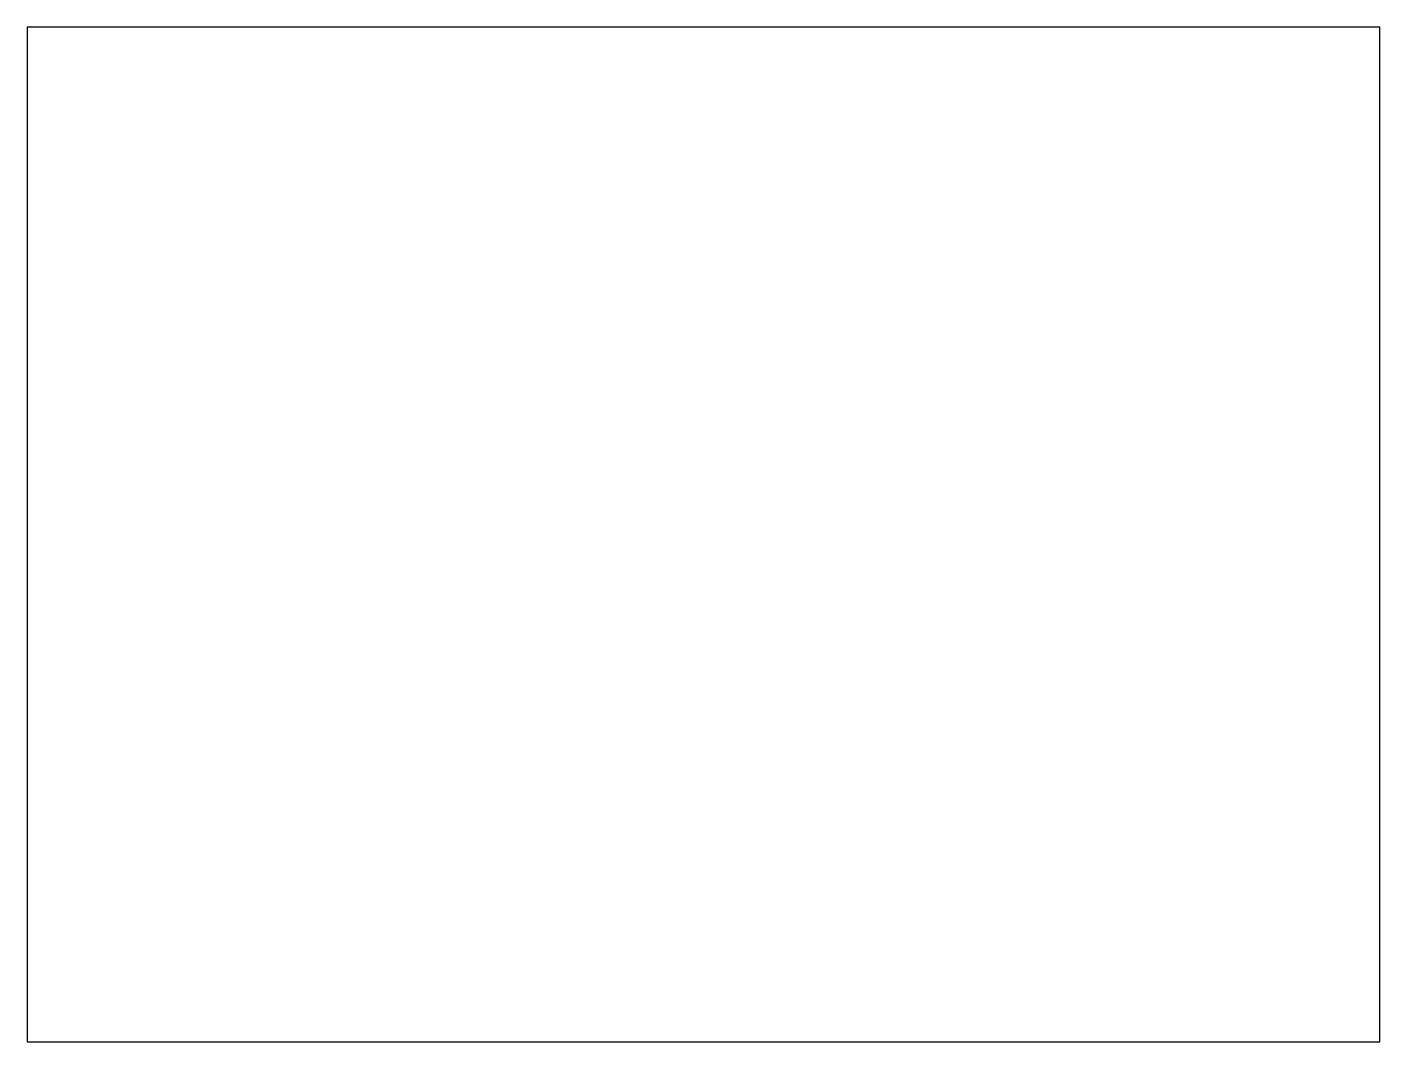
# Model space of a CAD drawing. Header units: millimetres. Extents: x 0 to 8000, y 0 to 6000.
import ezdxf

# ---------------------------------------------------------------- set-up
doc = ezdxf.new("R2010")
doc.units = ezdxf.units.MM
for name, color, linetype in [('DOOR_LEAD_6MM', 5, 'Continuous'), ('WALL_PRIMARY_CONCRETE_300MM', 1, 'Continuous'), ('WALL_SECONDARY_CONCRETE_250MM', 3, 'Continuous')]:
    doc.layers.add(name, color=color, linetype=linetype)

msp = doc.modelspace()

# ---------------------------------------------------------------- linework, layer by layer
at = {"layer": 'DOOR_LEAD_6MM'}
msp.add_line((0, 6000), (0, 0), dxfattribs=at)
at = {"layer": 'WALL_PRIMARY_CONCRETE_300MM'}
for p, q in [((8000, 0), (8000, 6000)), ((0, 0), (8000, 0))]:
    msp.add_line(p, q, dxfattribs=at)
at = {"layer": 'WALL_SECONDARY_CONCRETE_250MM'}
msp.add_line((8000, 6000), (0, 6000), dxfattribs=at)

doc.saveas('drawing.dxf')
